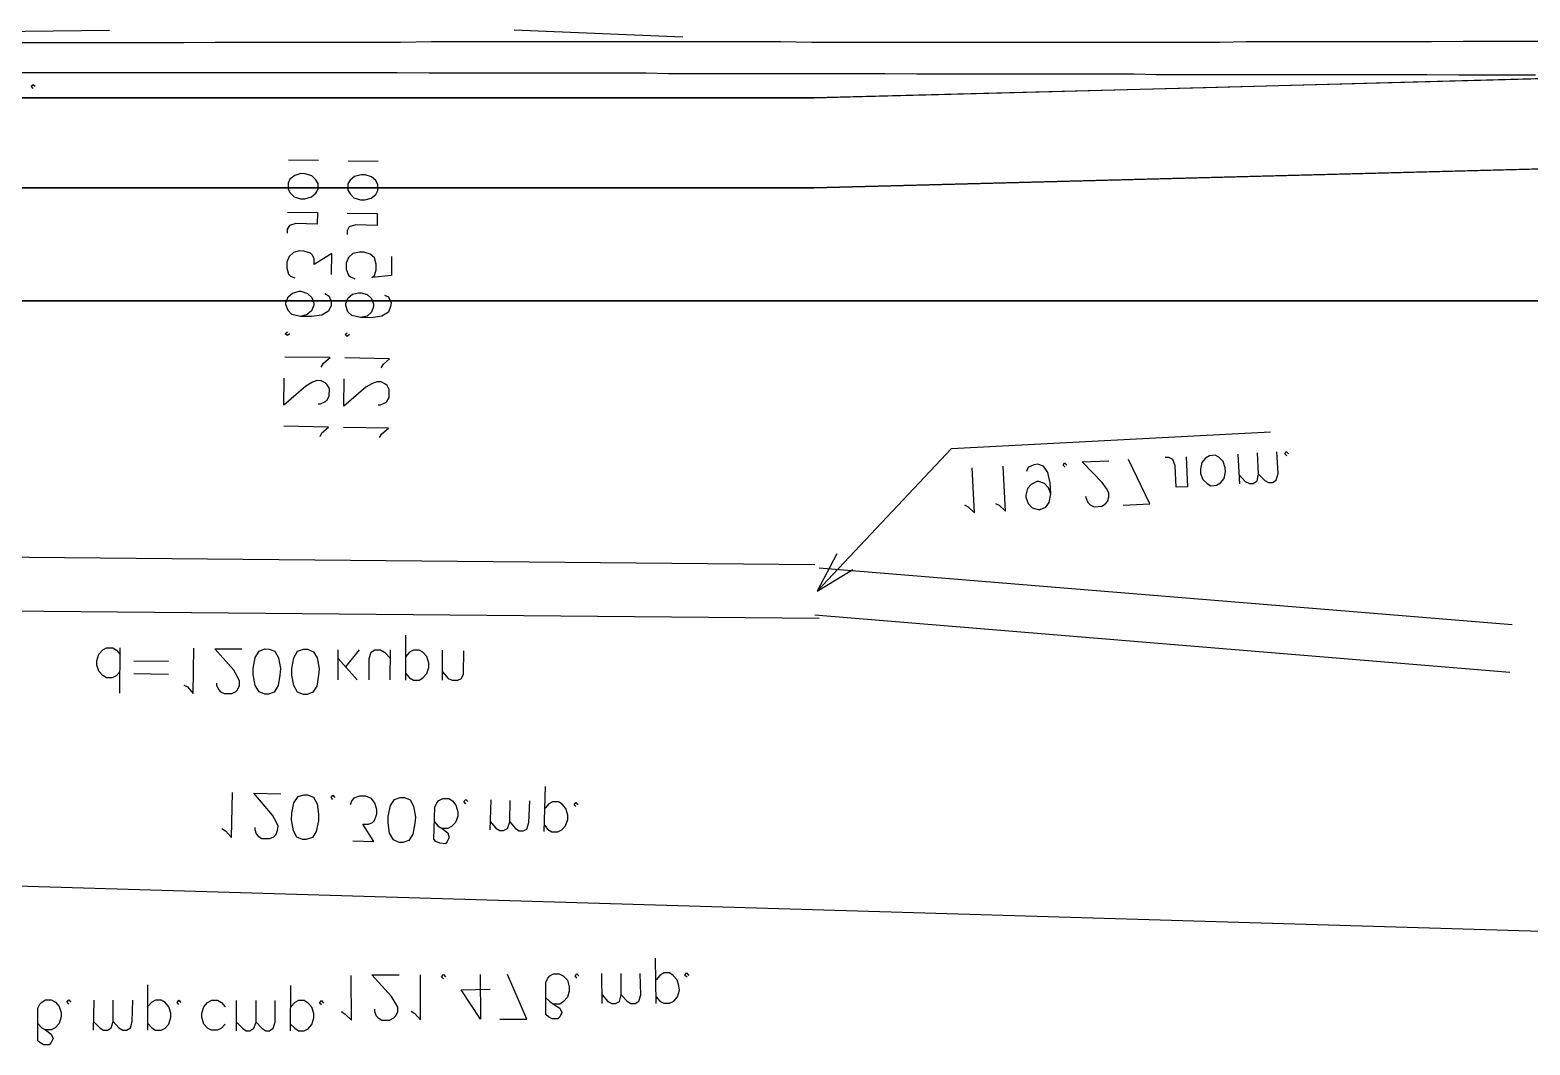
# Model space of a CAD drawing. Header units: metres. Extents: x 131 to 658, y 22 to 173.
# Drawn here: x 187 to 221.92, y 103.53 to 127.15 of the extents above; entities that cross this region are included whole.
import ezdxf

# ---------------------------------------------------------------- set-up
doc = ezdxf.new("R2010")
doc.units = ezdxf.units.M
for name, color, linetype in [('CURB', 7, 'Continuous'), ('ELECTR_CABLE', 7, 'Continuous'), ('GAS', 7, 'Continuous'), ('GRASS', 7, 'Continuous'), ('ROAD', 7, 'Continuous'), ('SEWER', 7, 'Continuous'), ('SIDEWALK_PATH', 7, 'Continuous'), ('WATER_PIPELINE', 7, 'Continuous')]:
    doc.layers.add(name, color=color, linetype=linetype)

msp = doc.modelspace()

# ---------------------------------------------------------------- linework, layer by layer
at = {"layer": 'CURB'}
for points in [[(222.157, 126.888), (221.625, 126.888), (220.892, 126.888), (220.36, 126.888), (219.627, 126.877), (219.106, 126.877), (218.362, 126.877), (217.841, 126.877), (217.097, 126.877), (216.576, 126.877), (215.832, 126.877), (215.31, 126.877), (214.7, 126.866), (214.7, 126.866), (214.578, 126.866), (214.045, 126.866), (213.313, 126.866), (212.78, 126.866), (212.048, 126.866), (211.526, 126.866), (210.783, 126.866), (210.261, 126.866), (209.518, 126.866), (208.996, 126.866), (208.253, 126.866), (207.731, 126.866), (206.988, 126.866), (206.466, 126.866), (205.734, 126.866), (205.201, 126.866), (204.469, 126.877), (203.947, 126.877), (203.204, 126.877), (202.682, 126.877), (201.939, 126.877), (201.417, 126.877), (200.674, 126.877), (200.152, 126.877), (199.409, 126.877), (198.887, 126.877), (198.155, 126.877), (197.622, 126.877), (196.89, 126.877), (196.357, 126.877), (196.346, 126.877), (196.346, 126.877), (195.625, 126.866), (195.103, 126.866), (194.36, 126.866), (193.838, 126.866), (193.095, 126.866), (192.573, 126.866), (191.83, 126.866), (191.308, 126.866), (190.576, 126.855), (190.043, 126.855), (189.311, 126.855), (188.778, 126.855), (188.046, 126.855), (187.524, 126.855), (186.781, 126.855)], [(186.725, 126.166), (187.458, 126.166), (187.979, 126.166), (188.723, 126.166), (189.244, 126.166), (189.977, 126.166), (190.509, 126.166), (191.242, 126.166), (191.763, 126.166), (192.507, 126.166), (193.028, 126.166), (193.761, 126.166), (194.293, 126.166), (195.026, 126.166), (195.547, 126.166), (196.291, 126.155), (196.812, 126.155), (197.556, 126.155), (198.077, 126.155), (198.81, 126.155), (199.331, 126.155), (200.075, 126.155), (200.596, 126.155), (201.34, 126.155), (201.861, 126.144), (202.594, 126.144), (203.115, 126.144), (203.859, 126.144), (204.38, 126.144), (205.124, 126.144), (205.645, 126.144), (206.378, 126.144), (206.899, 126.144), (207.643, 126.133), (208.164, 126.133), (208.908, 126.133), (209.429, 126.133), (210.162, 126.133), (210.694, 126.133), (211.427, 126.133), (211.948, 126.133), (212.692, 126.133), (213.213, 126.122), (213.946, 126.122), (214.478, 126.122), (214.489, 126.122), (214.489, 126.122), (215.211, 126.122), (215.732, 126.122), (216.476, 126.122), (216.997, 126.122), (217.73, 126.122), (218.262, 126.122), (218.995, 126.122), (219.516, 126.122), (220.26, 126.111), (220.781, 126.111), (221.514, 126.111), (222.046, 126.111)]]:
    msp.add_lwpolyline(points, dxfattribs=at)
at = {"layer": 'ELECTR_CABLE'}
for points in [[(188.845, 127.143), (184.916, 127.099)], [(202.194, 126.988), (198.266, 127.154)], [(187.069, 125.789), (187.025, 125.845), (187.025, 125.845), (187.069, 125.889), (187.069, 125.889), (187.114, 125.845)], [(191.464, 108.567), (191.552, 108.512), (191.552, 108.512), (191.685, 108.356), (191.685, 108.356), (191.708, 109.41)], [(192.229, 108.589), (192.229, 108.545), (192.229, 108.545), (192.263, 108.445), (192.263, 108.445), (192.307, 108.389), (192.307, 108.389), (192.396, 108.334), (192.396, 108.334), (192.584, 108.334), (192.584, 108.334), (192.673, 108.378), (192.673, 108.378), (192.717, 108.423), (192.717, 108.423), (192.762, 108.523), (192.762, 108.523), (192.773, 108.623), (192.773, 108.623), (192.729, 108.722), (192.729, 108.722), (192.64, 108.878), (192.64, 108.878), (192.207, 109.388), (192.207, 109.388), (192.84, 109.377)], [(193.339, 108.312), (193.206, 108.367), (193.206, 108.367), (193.128, 108.512), (193.128, 108.512), (193.084, 108.767), (193.084, 108.767), (193.095, 108.922), (193.095, 108.922), (193.139, 109.166), (193.139, 109.166), (193.239, 109.311), (193.239, 109.311), (193.372, 109.355), (193.372, 109.355), (193.461, 109.355), (193.461, 109.355), (193.594, 109.299), (193.594, 109.299), (193.683, 109.144), (193.683, 109.144), (193.716, 108.9), (193.716, 108.9), (193.716, 108.745), (193.716, 108.745), (193.661, 108.5), (193.661, 108.5), (193.572, 108.356), (193.572, 108.356), (193.428, 108.312), (193.428, 108.312), (193.339, 108.312)], [(194.049, 109.244), (194.005, 109.288), (194.005, 109.288), (194.049, 109.344), (194.049, 109.344), (194.093, 109.288)], [(194.515, 108.279), (195.003, 108.267), (195.003, 108.267), (194.748, 108.667), (194.748, 108.667), (194.881, 108.667), (194.881, 108.667), (194.97, 108.711), (194.97, 108.711), (195.015, 108.756), (195.015, 108.756), (195.07, 108.911), (195.07, 108.911), (195.07, 109.011), (195.07, 109.011), (195.026, 109.155), (195.026, 109.155), (194.948, 109.266), (194.948, 109.266), (194.815, 109.322), (194.815, 109.322), (194.671, 109.322), (194.671, 109.322), (194.537, 109.277), (194.537, 109.277), (194.493, 109.222), (194.493, 109.222), (194.449, 109.122)], [(198.965, 108.5), (198.998, 109.544)], [(195.592, 108.245), (195.458, 108.301), (195.458, 108.301), (195.37, 108.456), (195.37, 108.456), (195.336, 108.7), (195.336, 108.7), (195.336, 108.856), (195.336, 108.856), (195.392, 109.1), (195.392, 109.1), (195.481, 109.244), (195.481, 109.244), (195.614, 109.288), (195.614, 109.288), (195.714, 109.288), (195.714, 109.288), (195.847, 109.233), (195.847, 109.233), (195.924, 109.089), (195.924, 109.089), (195.969, 108.833), (195.969, 108.833), (195.958, 108.689), (195.958, 108.689), (195.913, 108.434), (195.913, 108.434), (195.813, 108.29), (195.813, 108.29), (195.68, 108.245), (195.68, 108.245), (195.592, 108.245)], [(196.413, 108.722), (196.501, 108.623), (196.501, 108.623), (196.59, 108.567), (196.59, 108.567), (196.723, 108.467), (196.723, 108.467), (196.757, 108.356), (196.757, 108.356), (196.712, 108.267), (196.712, 108.267), (196.668, 108.212), (196.668, 108.212), (196.535, 108.223), (196.535, 108.223), (196.446, 108.267), (196.446, 108.267), (196.402, 108.323), (196.402, 108.323), (196.424, 109.066), (196.424, 109.066), (196.468, 109.166), (196.468, 109.166), (196.513, 109.222), (196.513, 109.222), (196.612, 109.266), (196.612, 109.266), (196.746, 109.266), (196.746, 109.266), (196.834, 109.211), (196.834, 109.211), (196.912, 109.111), (196.912, 109.111), (196.956, 108.955), (196.956, 108.955), (196.956, 108.856), (196.956, 108.856), (196.901, 108.711), (196.901, 108.711), (196.812, 108.611), (196.812, 108.611), (196.723, 108.567), (196.723, 108.567), (196.59, 108.567)], [(197.145, 109.144), (197.101, 109.2), (197.101, 109.2), (197.145, 109.244), (197.145, 109.244), (197.189, 109.2)], [(197.711, 108.534), (197.733, 109.233)], [(197.711, 108.733), (197.844, 108.578), (197.844, 108.578), (197.933, 108.523), (197.933, 108.523), (198.022, 108.523), (198.022, 108.523), (198.111, 108.567), (198.111, 108.567), (198.166, 108.722), (198.166, 108.722), (198.177, 109.222)], [(198.166, 108.722), (198.299, 108.567), (198.299, 108.567), (198.388, 108.512), (198.388, 108.512), (198.477, 108.512), (198.477, 108.512), (198.565, 108.556), (198.565, 108.556), (198.61, 108.711), (198.61, 108.711), (198.632, 109.211)], [(198.976, 108.645), (199.054, 108.545), (199.054, 108.545), (199.143, 108.489), (199.143, 108.489), (199.287, 108.489), (199.287, 108.489), (199.376, 108.534), (199.376, 108.534), (199.464, 108.634), (199.464, 108.634), (199.52, 108.778), (199.52, 108.778), (199.52, 108.878), (199.52, 108.878), (199.475, 109.033), (199.475, 109.033), (199.387, 109.133), (199.387, 109.133), (199.298, 109.188), (199.298, 109.188), (199.165, 109.188), (199.165, 109.188), (199.076, 109.144), (199.076, 109.144), (198.987, 109.044)], [(199.708, 109.077), (199.664, 109.122), (199.664, 109.122), (199.708, 109.177), (199.708, 109.177), (199.753, 109.122)], [(201.573, 104.495), (201.562, 105.549)], [(194.249, 104.306), (194.338, 104.25), (194.338, 104.25), (194.482, 104.106), (194.482, 104.106), (194.471, 105.149)], [(195.015, 104.361), (195.015, 104.306), (195.015, 104.306), (195.059, 104.206), (195.059, 104.206), (195.103, 104.162), (195.103, 104.162), (195.192, 104.106), (195.192, 104.106), (195.37, 104.106), (195.37, 104.106), (195.469, 104.162), (195.469, 104.162), (195.514, 104.206), (195.514, 104.206), (195.558, 104.306), (195.558, 104.306), (195.558, 104.406), (195.558, 104.406), (195.503, 104.506), (195.503, 104.506), (195.414, 104.661), (195.414, 104.661), (194.959, 105.16), (194.959, 105.16), (195.592, 105.16)], [(195.869, 104.317), (195.958, 104.261), (195.958, 104.261), (196.091, 104.117), (196.091, 104.117), (196.091, 105.16)], [(196.624, 105.072), (196.579, 105.116), (196.579, 105.116), (196.624, 105.171), (196.624, 105.171), (196.668, 105.116)], [(197.478, 105.171), (197.489, 104.128), (197.489, 104.128), (197.034, 104.816), (197.034, 104.816), (197.711, 104.827)], [(197.933, 104.128), (198.565, 104.128), (198.565, 104.128), (198.111, 105.171)], [(199.009, 104.628), (199.098, 104.539), (199.098, 104.539), (199.187, 104.483), (199.187, 104.483), (199.331, 104.384), (199.331, 104.384), (199.376, 104.284), (199.376, 104.284), (199.331, 104.184), (199.331, 104.184), (199.287, 104.139), (199.287, 104.139), (199.154, 104.139), (199.154, 104.139), (199.065, 104.184), (199.065, 104.184), (199.009, 104.239), (199.009, 104.239), (199.009, 104.983), (199.009, 104.983), (199.054, 105.083), (199.054, 105.083), (199.098, 105.138), (199.098, 105.138), (199.187, 105.183), (199.187, 105.183), (199.32, 105.183), (199.32, 105.183), (199.409, 105.138), (199.409, 105.138), (199.509, 105.038), (199.509, 105.038), (199.553, 104.883), (199.553, 104.883), (199.553, 104.783), (199.553, 104.783), (199.509, 104.639), (199.509, 104.639), (199.42, 104.539), (199.42, 104.539), (199.331, 104.483), (199.331, 104.483), (199.187, 104.483)], [(199.731, 105.083), (199.686, 105.138), (199.686, 105.138), (199.731, 105.183), (199.731, 105.183), (199.775, 105.138)], [(200.319, 104.495), (200.308, 105.194)], [(200.319, 104.694), (200.452, 104.539), (200.452, 104.539), (200.541, 104.495), (200.541, 104.495), (200.629, 104.495), (200.629, 104.495), (200.718, 104.539), (200.718, 104.539), (200.763, 104.694), (200.763, 104.694), (200.763, 105.194)], [(200.763, 104.694), (200.896, 104.55), (200.896, 104.55), (200.985, 104.495), (200.985, 104.495), (201.084, 104.495), (201.084, 104.495), (201.173, 104.55), (201.173, 104.55), (201.218, 104.694), (201.218, 104.694), (201.206, 105.194)], [(201.573, 104.65), (201.661, 104.55), (201.661, 104.55), (201.75, 104.506), (201.75, 104.506), (201.883, 104.506), (201.883, 104.506), (201.983, 104.55), (201.983, 104.55), (202.072, 104.65), (202.072, 104.65), (202.116, 104.805), (202.116, 104.805), (202.105, 104.905), (202.105, 104.905), (202.061, 105.049), (202.061, 105.049), (201.972, 105.149), (201.972, 105.149), (201.883, 105.205), (201.883, 105.205), (201.75, 105.205), (201.75, 105.205), (201.661, 105.149), (201.661, 105.149), (201.573, 105.049)], [(202.294, 105.105), (202.239, 105.149), (202.239, 105.149), (202.283, 105.205), (202.283, 105.205), (202.338, 105.149)]]:
    msp.add_lwpolyline(points, dxfattribs=at)
at = {"layer": 'GAS'}
msp.add_lwpolyline([(133.889, 108.416), (175.806, 107.557), (185.882, 107.258), (290.347, 104.151)], dxfattribs=at)
at = {"layer": 'GRASS'}
for points in [[(272.403, 126.1), (253.883, 126.1), (236.783, 126.1), (234.142, 126.1), (230.191, 126.1), (225.164, 126.1), (214.367, 125.811), (205.257, 125.578), (196.224, 125.578), (177.615, 125.578)], [(166.418, 123.481), (205.257, 123.481), (225.164, 124.003)], [(223.933, 120.851), (204.225, 120.851), (165.386, 120.851)]]:
    msp.add_lwpolyline(points, dxfattribs=at)
at = {"layer": 'ROAD'}
msp.add_lwpolyline([(165.386, 120.851), (228.969, 120.851)], dxfattribs=at)
at = {"layer": 'SEWER'}
for points in [[(193.716, 124.114), (193.017, 124.125)], [(195.103, 124.091), (194.404, 124.103)], [(193.705, 123.448), (193.705, 123.581), (193.705, 123.581), (193.65, 123.67), (193.65, 123.67), (193.561, 123.759), (193.561, 123.759), (193.405, 123.803), (193.405, 123.803), (193.306, 123.814), (193.306, 123.814), (193.161, 123.77), (193.161, 123.77), (193.05, 123.681), (193.05, 123.681), (193.006, 123.592), (193.006, 123.592), (193.006, 123.459), (193.006, 123.459), (193.05, 123.37), (193.05, 123.37), (193.15, 123.27), (193.15, 123.27), (193.295, 123.226), (193.295, 123.226), (193.394, 123.226), (193.394, 123.226), (193.55, 123.27), (193.55, 123.27), (193.65, 123.359), (193.65, 123.359), (193.705, 123.448)], [(195.092, 123.415), (195.092, 123.548), (195.092, 123.548), (195.048, 123.648), (195.048, 123.648), (194.948, 123.736), (194.948, 123.736), (194.804, 123.781), (194.804, 123.781), (194.704, 123.781), (194.704, 123.781), (194.548, 123.747), (194.548, 123.747), (194.449, 123.659), (194.449, 123.659), (194.393, 123.57), (194.393, 123.57), (194.393, 123.426), (194.393, 123.426), (194.449, 123.337), (194.449, 123.337), (194.537, 123.248), (194.537, 123.248), (194.693, 123.204), (194.693, 123.204), (194.793, 123.204), (194.793, 123.204), (194.937, 123.237), (194.937, 123.237), (195.048, 123.326), (195.048, 123.326), (195.092, 123.415)], [(192.995, 122.915), (193.694, 122.904), (193.694, 122.904), (193.683, 122.638), (193.683, 122.638), (193.184, 122.649), (193.184, 122.649), (193.039, 122.604), (193.039, 122.604), (192.984, 122.516), (192.984, 122.516), (192.984, 122.427)], [(194.382, 122.893), (195.081, 122.882), (195.081, 122.882), (195.081, 122.604), (195.081, 122.604), (194.582, 122.616), (194.582, 122.616), (194.426, 122.571), (194.426, 122.571), (194.382, 122.482), (194.382, 122.482), (194.382, 122.394)], [(194.016, 121.461), (194.027, 121.95), (194.027, 121.95), (193.616, 121.695), (193.616, 121.695), (193.616, 121.828), (193.616, 121.828), (193.572, 121.916), (193.572, 121.916), (193.528, 121.961), (193.528, 121.961), (193.372, 122.005), (193.372, 122.005), (193.272, 122.016), (193.272, 122.016), (193.128, 121.972), (193.128, 121.972), (193.028, 121.883), (193.028, 121.883), (192.973, 121.75), (192.973, 121.75), (192.973, 121.617), (192.973, 121.617), (193.017, 121.473), (193.017, 121.473), (193.061, 121.428), (193.061, 121.428), (193.161, 121.384)], [(195.414, 121.883), (195.414, 121.439), (195.414, 121.439), (194.959, 121.395), (194.959, 121.395), (195.015, 121.439), (195.015, 121.439), (195.059, 121.572), (195.059, 121.572), (195.059, 121.706), (195.059, 121.706), (195.015, 121.85), (195.015, 121.85), (194.915, 121.939), (194.915, 121.939), (194.77, 121.983), (194.77, 121.983), (194.671, 121.983), (194.671, 121.983), (194.515, 121.95), (194.515, 121.95), (194.415, 121.861), (194.415, 121.861), (194.36, 121.728), (194.36, 121.728), (194.36, 121.584), (194.36, 121.584), (194.415, 121.45), (194.415, 121.45), (194.46, 121.406), (194.46, 121.406), (194.56, 121.362)], [(193.86, 121.018), (193.96, 120.962), (193.96, 120.962), (194.005, 120.829), (194.005, 120.829), (194.005, 120.74), (194.005, 120.74), (193.949, 120.607), (193.949, 120.607), (193.794, 120.518), (193.794, 120.518), (193.55, 120.485), (193.55, 120.485), (193.295, 120.485), (193.295, 120.485), (193.095, 120.529), (193.095, 120.529), (193.006, 120.629), (193.006, 120.629), (192.951, 120.762), (192.951, 120.762), (192.951, 120.807), (192.951, 120.807), (193.006, 120.94), (193.006, 120.94), (193.106, 121.029), (193.106, 121.029), (193.261, 121.073), (193.261, 121.073), (193.306, 121.073), (193.306, 121.073), (193.461, 121.018), (193.461, 121.018), (193.561, 120.929), (193.561, 120.929), (193.605, 120.796), (193.605, 120.796), (193.605, 120.751), (193.605, 120.751), (193.55, 120.618), (193.55, 120.618), (193.45, 120.529), (193.45, 120.529), (193.295, 120.485)], [(195.248, 120.984), (195.347, 120.94), (195.347, 120.94), (195.403, 120.807), (195.403, 120.807), (195.392, 120.718), (195.392, 120.718), (195.347, 120.585), (195.347, 120.585), (195.192, 120.496), (195.192, 120.496), (194.937, 120.452), (194.937, 120.452), (194.693, 120.463), (194.693, 120.463), (194.493, 120.507), (194.493, 120.507), (194.393, 120.596), (194.393, 120.596), (194.349, 120.74), (194.349, 120.74), (194.349, 120.785), (194.349, 120.785), (194.404, 120.918), (194.404, 120.918), (194.504, 121.007), (194.504, 121.007), (194.648, 121.04), (194.648, 121.04), (194.704, 121.04), (194.704, 121.04), (194.848, 120.995), (194.848, 120.995), (194.948, 120.907), (194.948, 120.907), (194.992, 120.773), (194.992, 120.773), (194.992, 120.718), (194.992, 120.718), (194.948, 120.585), (194.948, 120.585), (194.848, 120.496), (194.848, 120.496), (194.693, 120.463)], [(193.039, 120.085), (192.995, 120.041), (192.995, 120.041), (192.939, 120.085), (192.939, 120.085), (192.995, 120.13)], [(194.437, 120.063), (194.382, 120.019), (194.382, 120.019), (194.338, 120.063), (194.338, 120.063), (194.382, 120.108)], [(193.772, 119.309), (193.827, 119.397), (193.827, 119.397), (193.983, 119.531), (193.983, 119.531), (192.928, 119.542)], [(195.17, 119.287), (195.225, 119.375), (195.225, 119.375), (195.37, 119.497), (195.37, 119.497), (194.327, 119.52)], [(193.705, 118.454), (193.761, 118.454), (193.761, 118.454), (193.86, 118.499), (193.86, 118.499), (193.916, 118.543), (193.916, 118.543), (193.96, 118.632), (193.96, 118.632), (193.971, 118.809), (193.971, 118.809), (193.916, 118.898), (193.916, 118.898), (193.872, 118.943), (193.872, 118.943), (193.772, 118.987), (193.772, 118.987), (193.672, 118.998), (193.672, 118.998), (193.572, 118.954), (193.572, 118.954), (193.417, 118.865), (193.417, 118.865), (192.906, 118.421), (192.906, 118.421), (192.917, 119.053)], [(195.103, 118.432), (195.159, 118.432), (195.159, 118.432), (195.259, 118.476), (195.259, 118.476), (195.303, 118.51), (195.303, 118.51), (195.359, 118.599), (195.359, 118.599), (195.359, 118.787), (195.359, 118.787), (195.314, 118.876), (195.314, 118.876), (195.259, 118.92), (195.259, 118.92), (195.17, 118.965), (195.17, 118.965), (195.07, 118.965), (195.07, 118.965), (194.959, 118.92), (194.959, 118.92), (194.815, 118.843), (194.815, 118.843), (194.304, 118.399), (194.304, 118.399), (194.315, 119.031)], [(193.749, 117.689), (193.794, 117.777), (193.794, 117.777), (193.949, 117.911), (193.949, 117.911), (192.906, 117.933)], [(195.137, 117.666), (195.192, 117.755), (195.192, 117.755), (195.347, 117.888), (195.347, 117.888), (194.293, 117.899)], [(205.778, 114.959), (205.323, 114.093), (205.323, 114.093), (208.453, 117.411), (208.453, 117.411), (215.876, 117.8)], [(216.254, 117.245), (216.209, 117.289), (216.209, 117.289), (216.243, 117.345), (216.243, 117.345), (216.298, 117.289)], [(209.474, 116.135), (209.562, 116.091), (209.562, 116.091), (209.707, 115.957), (209.707, 115.957), (209.651, 117.001)], [(210.761, 116.357), (210.705, 116.501), (210.705, 116.501), (210.617, 116.601), (210.617, 116.601), (210.483, 116.645), (210.483, 116.645), (210.439, 116.645), (210.439, 116.645), (210.306, 116.579), (210.306, 116.579), (210.217, 116.479), (210.217, 116.479), (210.184, 116.324), (210.184, 116.324), (210.184, 116.279), (210.184, 116.279), (210.239, 116.135), (210.239, 116.135), (210.328, 116.035), (210.328, 116.035), (210.472, 115.991), (210.472, 115.991), (210.517, 115.991), (210.517, 115.991), (210.65, 116.046), (210.65, 116.046), (210.728, 116.157), (210.728, 116.157), (210.761, 116.357), (210.761, 116.357), (210.75, 116.612), (210.75, 116.612), (210.694, 116.856), (210.694, 116.856), (210.594, 117.001), (210.594, 117.001), (210.461, 117.045), (210.461, 117.045), (210.372, 117.034), (210.372, 117.034), (210.239, 116.978), (210.239, 116.978), (210.195, 116.879)], [(211.094, 116.978), (211.049, 117.023), (211.049, 117.023), (211.083, 117.078), (211.083, 117.078), (211.138, 117.023)], [(211.571, 116.301), (211.582, 116.246), (211.582, 116.246), (211.626, 116.157), (211.626, 116.157), (211.682, 116.102), (211.682, 116.102), (211.771, 116.057), (211.771, 116.057), (211.948, 116.068), (211.948, 116.068), (212.037, 116.124), (212.037, 116.124), (212.081, 116.179), (212.081, 116.179), (212.115, 116.279), (212.115, 116.279), (212.115, 116.379), (212.115, 116.379), (212.059, 116.479), (212.059, 116.479), (211.959, 116.623), (211.959, 116.623), (211.493, 117.1), (211.493, 117.1), (212.115, 117.123)], [(212.448, 116.091), (213.069, 116.124), (213.069, 116.124), (212.57, 117.156)], [(213.912, 117.223), (213.946, 116.523), (213.946, 116.523), (213.679, 116.512), (213.679, 116.512), (213.657, 117.012), (213.657, 117.012), (213.602, 117.156), (213.602, 117.156), (213.513, 117.2), (213.513, 117.2), (213.424, 117.2)], [(214.489, 116.546), (214.622, 116.557), (214.622, 116.557), (214.711, 116.612), (214.711, 116.612), (214.8, 116.712), (214.8, 116.712), (214.833, 116.867), (214.833, 116.867), (214.822, 116.967), (214.822, 116.967), (214.778, 117.112), (214.778, 117.112), (214.678, 117.211), (214.678, 117.211), (214.589, 117.256), (214.589, 117.256), (214.456, 117.245), (214.456, 117.245), (214.367, 117.189), (214.367, 117.189), (214.278, 117.089), (214.278, 117.089), (214.245, 116.934), (214.245, 116.934), (214.245, 116.834), (214.245, 116.834), (214.301, 116.69), (214.301, 116.69), (214.401, 116.601), (214.401, 116.601), (214.489, 116.546)], [(215.166, 116.59), (215.122, 117.278)], [(215.155, 116.79), (215.288, 116.645), (215.288, 116.645), (215.388, 116.601), (215.388, 116.601), (215.477, 116.601), (215.477, 116.601), (215.566, 116.657), (215.566, 116.657), (215.599, 116.812), (215.599, 116.812), (215.577, 117.311)], [(215.599, 116.812), (215.743, 116.668), (215.743, 116.668), (215.832, 116.623), (215.832, 116.623), (215.921, 116.623), (215.921, 116.623), (216.01, 116.679), (216.01, 116.679), (216.054, 116.834), (216.054, 116.834), (216.021, 117.333)], [(208.752, 116.102), (208.841, 116.057), (208.841, 116.057), (208.985, 115.913), (208.985, 115.913), (208.93, 116.967)], [(176.15, 114.981), (205.268, 114.715)], [(205.323, 114.093), (206.156, 114.593)], [(205.368, 114.637), (221.502, 113.316)], [(176.139, 113.727), (205.368, 113.461)], [(205.268, 113.538), (221.447, 112.207)], [(195.747, 112.018), (195.747, 113.072)], [(189.089, 112.218), (189, 112.118), (189, 112.118), (188.911, 112.074), (188.911, 112.074), (188.778, 112.074), (188.778, 112.074), (188.689, 112.129), (188.689, 112.129), (188.601, 112.229), (188.601, 112.229), (188.556, 112.373), (188.556, 112.373), (188.556, 112.473), (188.556, 112.473), (188.601, 112.628), (188.601, 112.628), (188.689, 112.728), (188.689, 112.728), (188.778, 112.773), (188.778, 112.773), (188.922, 112.773), (188.922, 112.773), (189.011, 112.717), (189.011, 112.717), (189.1, 112.617)], [(189.089, 111.719), (189.1, 112.773)], [(189.411, 112.473), (190.221, 112.462)], [(190.576, 111.907), (190.665, 111.863), (190.665, 111.863), (190.798, 111.707), (190.798, 111.707), (190.809, 112.762)], [(191.341, 111.952), (191.341, 111.907), (191.341, 111.907), (191.386, 111.807), (191.386, 111.807), (191.43, 111.752), (191.43, 111.752), (191.519, 111.707), (191.519, 111.707), (191.697, 111.707), (191.697, 111.707), (191.785, 111.752), (191.785, 111.752), (191.83, 111.796), (191.83, 111.796), (191.874, 111.896), (191.874, 111.896), (191.874, 111.996), (191.874, 111.996), (191.83, 112.096), (191.83, 112.096), (191.741, 112.251), (191.741, 112.251), (191.297, 112.751), (191.297, 112.751), (191.93, 112.751)], [(192.462, 111.696), (192.329, 111.752), (192.329, 111.752), (192.24, 111.896), (192.24, 111.896), (192.196, 112.151), (192.196, 112.151), (192.196, 112.296), (192.196, 112.296), (192.24, 112.551), (192.24, 112.551), (192.329, 112.695), (192.329, 112.695), (192.462, 112.751), (192.462, 112.751), (192.562, 112.739), (192.562, 112.739), (192.695, 112.695), (192.695, 112.695), (192.784, 112.54), (192.784, 112.54), (192.828, 112.296), (192.828, 112.296), (192.817, 112.14), (192.817, 112.14), (192.773, 111.896), (192.773, 111.896), (192.684, 111.741), (192.684, 111.741), (192.551, 111.696), (192.551, 111.696), (192.462, 111.696)], [(193.361, 111.685), (193.228, 111.741), (193.228, 111.741), (193.139, 111.896), (193.139, 111.896), (193.095, 112.14), (193.095, 112.14), (193.095, 112.296), (193.095, 112.296), (193.139, 112.54), (193.139, 112.54), (193.228, 112.695), (193.228, 112.695), (193.361, 112.739), (193.361, 112.739), (193.461, 112.739), (193.461, 112.739), (193.594, 112.684), (193.594, 112.684), (193.683, 112.54), (193.683, 112.54), (193.727, 112.284), (193.727, 112.284), (193.716, 112.14), (193.716, 112.14), (193.672, 111.885), (193.672, 111.885), (193.583, 111.741), (193.583, 111.741), (193.45, 111.685), (193.45, 111.685), (193.361, 111.685)], [(194.171, 112.029), (194.171, 112.728)], [(194.615, 112.029), (194.171, 112.529)], [(194.349, 112.329), (194.671, 112.728)], [(194.892, 112.029), (194.892, 112.529), (194.892, 112.529), (194.937, 112.673), (194.937, 112.673), (195.026, 112.728), (195.026, 112.728), (195.159, 112.728), (195.159, 112.728), (195.248, 112.673), (195.248, 112.673), (195.392, 112.529)], [(195.381, 112.029), (195.392, 112.728)], [(195.747, 112.173), (195.836, 112.074), (195.836, 112.074), (195.924, 112.018), (195.924, 112.018), (196.058, 112.018), (196.058, 112.018), (196.146, 112.074), (196.146, 112.074), (196.235, 112.173), (196.235, 112.173), (196.28, 112.318), (196.28, 112.318), (196.28, 112.418), (196.28, 112.418), (196.235, 112.573), (196.235, 112.573), (196.146, 112.673), (196.146, 112.673), (196.058, 112.717), (196.058, 112.717), (195.924, 112.717), (195.924, 112.717), (195.836, 112.673), (195.836, 112.673), (195.747, 112.573)], [(196.601, 112.018), (196.601, 112.717)], [(196.601, 112.218), (196.735, 112.063), (196.735, 112.063), (196.823, 112.018), (196.823, 112.018), (196.956, 112.018), (196.956, 112.018), (197.045, 112.063), (197.045, 112.063), (197.09, 112.162), (197.09, 112.162), (197.101, 112.706)], [(189.411, 112.173), (190.221, 112.162)]]:
    msp.add_lwpolyline(points, dxfattribs=at)
at = {"layer": 'SIDEWALK_PATH'}
for points in [[(161.081, 125.578), (205.257, 125.578), (206.089, 125.601), (225.164, 126.1), (225.997, 126.1), (230.191, 126.1), (231.234, 126.1), (231.334, 126.1), (231.434, 126.1), (231.523, 126.1), (231.623, 126.1), (231.712, 126.1), (231.8, 126.1), (231.867, 126.1), (231.922, 126.1), (231.967, 126.1), (232.067, 126.1), (234.464, 126.089), (236.783, 126.1), (274.046, 126.1)], [(291.434, 123.215), (235.651, 123.215), (233.332, 123.215), (230.935, 123.215), (230.946, 123.47), (230.935, 123.57), (230.913, 123.659), (230.868, 123.736), (230.824, 123.814), (230.757, 123.881), (230.68, 123.936), (230.591, 123.969), (230.513, 123.992), (230.413, 124.003), (229.359, 124.003), (225.164, 124.003), (224.343, 123.98), (205.257, 123.481), (204.436, 123.481), (160.259, 123.481)]]:
    msp.add_lwpolyline(points, dxfattribs=at)
at = {"layer": 'WATER_PIPELINE'}
for points in [[(189.744, 103.873), (189.744, 104.927)], [(193.061, 103.862), (193.073, 104.916)], [(187.18, 104.028), (187.269, 103.929), (187.269, 103.929), (187.358, 103.884), (187.358, 103.884), (187.491, 103.784), (187.491, 103.784), (187.535, 103.684), (187.535, 103.684), (187.491, 103.585), (187.491, 103.585), (187.447, 103.529), (187.447, 103.529), (187.313, 103.529), (187.313, 103.529), (187.225, 103.585), (187.225, 103.585), (187.18, 103.629), (187.18, 103.629), (187.18, 104.384), (187.18, 104.384), (187.225, 104.483), (187.225, 104.483), (187.269, 104.528), (187.269, 104.528), (187.358, 104.583), (187.358, 104.583), (187.491, 104.583), (187.491, 104.583), (187.591, 104.528), (187.591, 104.528), (187.68, 104.428), (187.68, 104.428), (187.724, 104.284), (187.724, 104.284), (187.724, 104.184), (187.724, 104.184), (187.68, 104.028), (187.68, 104.028), (187.58, 103.929), (187.58, 103.929), (187.491, 103.884), (187.491, 103.884), (187.358, 103.884)], [(187.901, 104.483), (187.857, 104.528), (187.857, 104.528), (187.901, 104.583), (187.901, 104.583), (187.946, 104.528)], [(188.479, 103.873), (188.49, 104.572)], [(188.479, 104.073), (188.623, 103.929), (188.623, 103.929), (188.712, 103.873), (188.712, 103.873), (188.8, 103.873), (188.8, 103.873), (188.889, 103.929), (188.889, 103.929), (188.933, 104.073), (188.933, 104.073), (188.933, 104.572)], [(188.933, 104.073), (189.067, 103.929), (189.067, 103.929), (189.155, 103.873), (189.155, 103.873), (189.244, 103.873), (189.244, 103.873), (189.333, 103.929), (189.333, 103.929), (189.377, 104.073), (189.377, 104.073), (189.388, 104.572)], [(189.744, 104.028), (189.832, 103.929), (189.832, 103.929), (189.921, 103.873), (189.921, 103.873), (190.054, 103.873), (190.054, 103.873), (190.143, 103.917), (190.143, 103.917), (190.232, 104.017), (190.232, 104.017), (190.276, 104.173), (190.276, 104.173), (190.276, 104.273), (190.276, 104.273), (190.232, 104.417), (190.232, 104.417), (190.143, 104.517), (190.143, 104.517), (190.054, 104.572), (190.054, 104.572), (189.921, 104.572), (189.921, 104.572), (189.832, 104.528), (189.832, 104.528), (189.744, 104.428)], [(190.465, 104.472), (190.42, 104.517), (190.42, 104.517), (190.465, 104.572), (190.465, 104.572), (190.509, 104.517)], [(191.541, 104.017), (191.452, 103.917), (191.452, 103.917), (191.364, 103.873), (191.364, 103.873), (191.219, 103.873), (191.219, 103.873), (191.131, 103.917), (191.131, 103.917), (191.042, 104.017), (191.042, 104.017), (190.997, 104.173), (190.997, 104.173), (190.997, 104.273), (190.997, 104.273), (191.042, 104.417), (191.042, 104.417), (191.131, 104.517), (191.131, 104.517), (191.231, 104.572), (191.231, 104.572), (191.364, 104.572), (191.364, 104.572), (191.452, 104.517), (191.452, 104.517), (191.541, 104.417)], [(191.808, 103.862), (191.808, 104.561)], [(191.808, 104.062), (191.941, 103.917), (191.941, 103.917), (192.029, 103.862), (192.029, 103.862), (192.118, 103.862), (192.118, 103.862), (192.207, 103.917), (192.207, 103.917), (192.263, 104.062), (192.263, 104.062), (192.263, 104.561)], [(192.263, 104.062), (192.396, 103.917), (192.396, 103.917), (192.484, 103.862), (192.484, 103.862), (192.573, 103.862), (192.573, 103.862), (192.662, 103.917), (192.662, 103.917), (192.706, 104.062), (192.706, 104.062), (192.706, 104.561)], [(193.061, 104.017), (193.161, 103.917), (193.161, 103.917), (193.25, 103.862), (193.25, 103.862), (193.383, 103.862), (193.383, 103.862), (193.472, 103.906), (193.472, 103.906), (193.561, 104.006), (193.561, 104.006), (193.605, 104.162), (193.605, 104.162), (193.605, 104.261), (193.605, 104.261), (193.561, 104.406), (193.561, 104.406), (193.472, 104.506), (193.472, 104.506), (193.383, 104.561), (193.383, 104.561), (193.25, 104.561), (193.25, 104.561), (193.161, 104.517), (193.161, 104.517), (193.073, 104.417)], [(193.783, 104.461), (193.738, 104.506), (193.738, 104.506), (193.783, 104.561), (193.783, 104.561), (193.827, 104.506)]]:
    msp.add_lwpolyline(points, dxfattribs=at)

doc.saveas('drawing.dxf')
